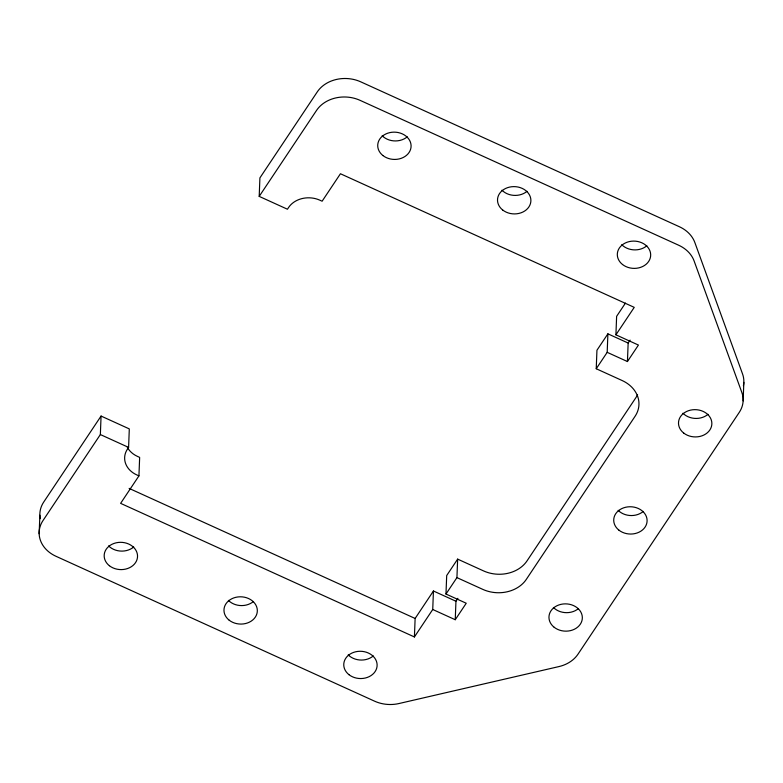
<?xml version="1.0" encoding="UTF-8"?>
<svg xmlns="http://www.w3.org/2000/svg" width="783" height="783" viewBox="0 0 783 783"><rect width="100%" height="100%" fill="white"/><g stroke="black" fill="none" stroke-linecap="round" stroke-linejoin="round"><path stroke-width="1.17" d="M39.15 533.722L39.864 515.224M627.437 361.54L628.152 343.042L607.892 333.832L607.187 352.33L627.437 361.54L638.429 345.058L615.918 334.821L634.24 307.357L340.439 173.748L322.116 201.211L319.865 200.184A23.118 18.89 2.2 0 0 288.614 207.456L287.439 209.227L259.202 196.386L316.557 110.383A32.103 26.23 2.2 0 1 360.063 100.341L678.626 245.206A32.103 26.23 2.2 0 1 694.12 260.993L741.814 392.381A32.103 26.23 2.2 0 1 739.289 412.328L578.011 654.157A32.103 26.23 2.2 0 1 558.945 666.578L398.978 703.535A32.103 26.23 2.2 0 1 374.538 701.157L55.975 556.282A32.103 26.23 2.2 0 1 42.996 520.558L100.361 434.555L101.066 416.057L129.303 428.898L128.598 447.396L127.414 449.168A23.118 18.89 2.2 0 0 136.673 474.86L138.934 475.878L120.621 503.352L414.413 636.951L432.735 609.487L433.439 590.999L455.951 601.236L455.246 619.725L432.735 609.487M138.934 475.878L139.648 457.389L137.387 456.362A23.118 18.89 2.2 0 1 127.335 447.328M259.202 196.386L259.907 177.898L317.272 91.895A32.103 26.23 2.2 0 1 360.767 81.843L679.341 226.718A32.103 26.23 2.2 0 1 694.834 242.495L742.529 373.892A32.103 26.23 2.2 0 1 743.41 385.794M414.413 636.951L415.127 618.462L433.439 590.999M455.246 619.725L466.237 603.243L445.977 594.033L446.692 575.544L457.644 559.121L483.542 570.905A32.103 26.23 2.2 0 0 527.047 560.853L635.816 397.764A32.103 26.23 2.2 0 0 637.568 394.661M445.977 594.033L456.929 577.619L457.644 559.121M456.929 577.619L482.837 589.393A32.103 26.23 2.2 0 0 526.333 579.351L635.101 416.253A32.103 26.23 2.2 0 0 622.133 380.528L596.235 368.744L596.94 350.255L607.892 333.832M615.918 334.821L616.622 316.332L625.451 303.099M743.126 400.876L743.84 382.388M101.066 416.057L43.711 502.06A32.103 26.23 2.2 0 0 40.256 518.649M596.235 368.744L607.187 352.33M455.951 601.236L457.898 598.329M628.152 343.042L630.09 340.135M100.361 434.555L128.598 447.396M129.117 488.396L415.127 618.462M253.486 601.471A16.697 13.644 2.2 0 1 228.401 600.385M373.276 655.948A16.697 13.644 2.2 0 1 348.2 654.862M578.49 608.548A16.697 13.644 2.2 0 1 553.405 607.461M643.254 511.436A16.697 13.644 2.2 0 1 618.169 510.35M708.018 414.324A16.697 13.644 2.2 0 1 682.933 413.238M646.836 245.784A16.697 13.644 2.2 0 1 621.751 244.688M527.037 191.306A16.697 13.644 2.2 0 1 501.962 190.21M407.248 136.829A16.697 13.644 2.2 0 1 382.173 135.743M133.697 546.994A16.697 13.644 2.2 0 1 108.612 545.908M229.184 620.205A16.697 13.644 2.2 0 0 256.883 613.803A16.697 13.644 2.2 0 0 235.879 597.302A16.697 13.644 2.2 0 0 229.184 620.205M348.973 674.682A16.697 13.644 2.2 0 0 376.672 668.281A16.697 13.644 2.2 0 0 355.668 651.779A16.697 13.644 2.2 0 0 348.973 674.682M554.178 627.281A16.697 13.644 2.2 0 0 581.886 620.88A16.697 13.644 2.2 0 0 560.882 604.368A16.697 13.644 2.2 0 0 554.178 627.281M618.942 530.169A16.697 13.644 2.2 0 0 646.65 523.768A16.697 13.644 2.2 0 0 625.646 507.257A16.697 13.644 2.2 0 0 618.942 530.169M683.716 433.058A16.697 13.644 2.2 0 0 711.414 426.657A16.697 13.644 2.2 0 0 690.41 410.155A16.697 13.644 2.2 0 0 683.716 433.058M622.524 264.507A16.697 13.644 2.2 0 0 650.233 258.116A16.697 13.644 2.2 0 0 629.229 241.604A16.697 13.644 2.2 0 0 622.524 264.507M502.735 210.04A16.697 13.644 2.2 0 0 530.443 203.639A16.697 13.644 2.2 0 0 509.439 187.127A16.697 13.644 2.2 0 0 502.735 210.04M382.946 155.563A16.697 13.644 2.2 0 0 410.644 149.162A16.697 13.644 2.2 0 0 389.64 132.65A16.697 13.644 2.2 0 0 382.946 155.563M109.385 565.727A16.697 13.644 2.2 0 0 137.094 559.326A16.697 13.644 2.2 0 0 116.09 542.825A16.697 13.644 2.2 0 0 109.385 565.727"/></g></svg>
